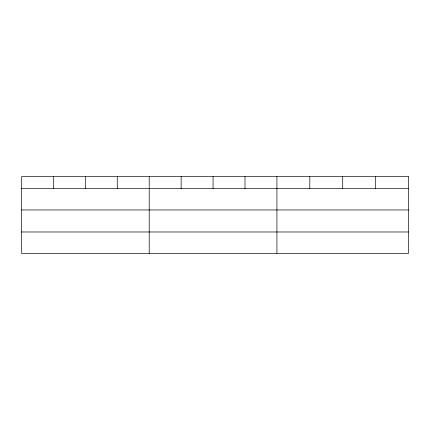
<?xml version="1.0" encoding="UTF-8"?>
<svg xmlns="http://www.w3.org/2000/svg" width="430" height="430" viewBox="0 0 430 430"><rect width="100%" height="100%" fill="white"/><g stroke="black" fill="none" stroke-linecap="round" stroke-linejoin="round"><path stroke-width="0.64" d="M21.5 188.576L408.5 188.576M21.5 209.958L408.5 209.958M21.5 231.98L408.5 231.98M375.605 176.639L375.605 188.576M342.71 176.639L342.71 188.576M309.815 176.639L309.815 188.576M276.92 176.639L276.92 253.361M244.993 176.639L244.993 188.576M213.065 176.639L213.065 188.576M181.137 176.639L181.137 188.576M149.21 176.639L149.21 253.361M117.282 176.639L117.282 188.576M85.355 176.639L85.355 188.576M53.428 176.639L53.428 188.576M408.5 176.639L21.5 176.639L21.5 253.361L408.5 253.361L408.5 176.639"/></g></svg>
